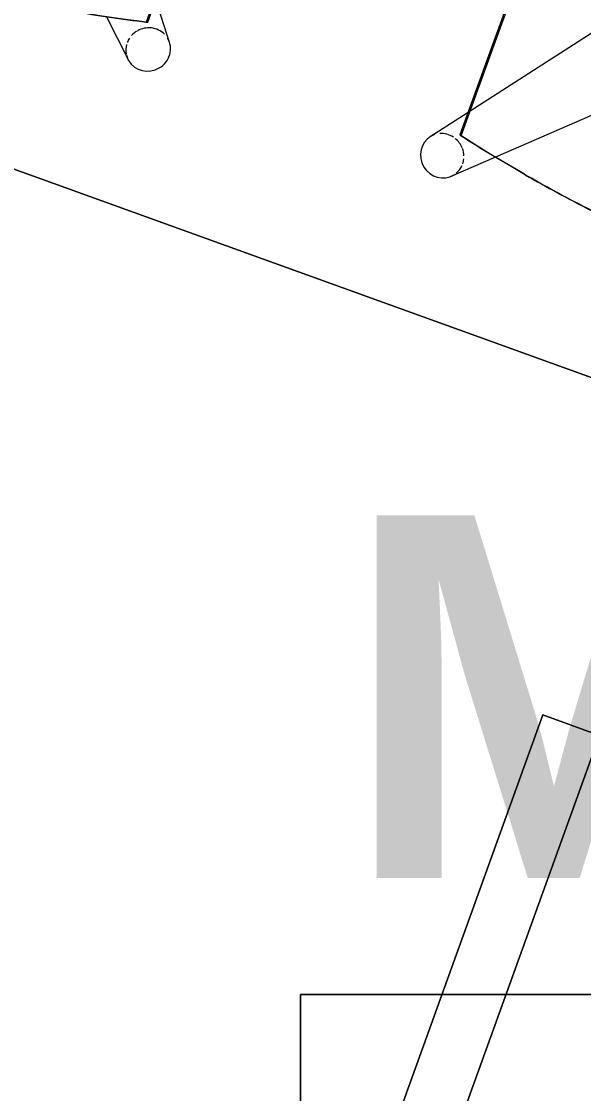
# Model space of a CAD drawing. Header units: inches. Extents: x -2349 to 1043, y -456 to 2193.
# Drawn here: x -535.21 to -521.25, y 553.7 to 580.31 of the extents above; entities that cross this region are included whole.
import ezdxf

# ---------------------------------------------------------------- set-up
doc = ezdxf.new("R2010")
doc.units = ezdxf.units.IN
doc.header["$MEASUREMENT"] = 0
doc.layers.add('A-AREA-IDEN', color=2, linetype='Continuous', lineweight=9)
doc.layers.add('I-FURN', color=30, linetype='Continuous', lineweight=9)
doc.styles.add('Swis721 Lt BT_B', font='', dxfattribs={"height": 9})
doc.styles.get('Swis721 Lt BT_B').set_extended_font_data('Swis721 Lt BT', bold=True)

# ---------------------------------------------------------------- blocks, each defined once
blk = doc.blocks.new('Furniture 18 - Furniture 6-7418880-7TH FLOOR POWER _ SIGNAL')
at = {"layer": 'I-FURN'}
for p, q in [((-503.776, 565.231), (-580.705, 593.009)), ((-580.705, 593.009), (-503.776, 565.231)), ((-522.263, 563.099), (-530.414, 540.525)), ((-530.414, 540.525), (-522.263, 563.099)), ((-520.853, 562.589), (-522.263, 563.099)), ((-522.263, 563.099), (-520.853, 562.589)), ((-529.004, 540.016), (-520.853, 562.589)), ((-520.853, 562.589), (-529.004, 540.016))]:
    blk.add_line(p, q, dxfattribs=at)
blk = doc.blocks.new('HighTower_FourCast2_WOOD - HighTower_FourCast2_WOOD-6890824-7TH FLOOR POWER _ SIGNAL')
at = {"layer": 'I-FURN'}
for p, q in [((9.058, -9.705), (8.379, -8.818)), ((7.356, -9.623), (8.232, -10.45))]:
    blk.add_line(p, q, dxfattribs=at)
at = {"layer": 'I-FURN', "flags": 128}
for points in [[(8.336, -4.815), (8.34, -7.119), (8.344, -9.423)], [(8.38, -9.414), (8.376, -7.229), (8.373, -5.043)], [(8.344, -9.423), (8.362, -9.418), (8.38, -9.414)]]:
    blk.add_lwpolyline(points, dxfattribs=at)
at = {"layer": 'I-FURN'}
for start_param, end_param in [(1.068271, 1.6871), (0.385244, 1.051695), (1.7142, 2.039541), (4.855792, 6.426589), (2.181053, 2.409724), (2.499598, 2.948158), (2.997254, 3.210886), (3.217946, 3.284996), (3.284996, 4.855792)]:
    blk.add_ellipse((8.618, -10.047), major_axis=(0.415, 0.374), ratio=0.955387, start_param=start_param, end_param=end_param, dxfattribs=at)
blk.add_open_spline([(8.344, -9.423), (5.921, -9.977), (1.878, -10.486), (-3.751, -10.274), (-6.83, -9.767), (-8.344, -9.421)], degree=3, knots=[0, 0, 0, 0, 0.444444, 0.722222, 1, 1, 1, 1], dxfattribs=at)
blk.add_open_spline([(6.544, -9.788), (7.147, -9.681), (7.747, -9.558), (8.344, -9.423)], degree=3, dxfattribs=at)
blk = doc.blocks.new('HighTower_FourCast2_WOOD - HighTower_FourCast2_WOOD-V32-7TH FLOOR POWER _ SIGNAL')
at = {"layer": 'I-FURN'}
for p, q in [((-5.807, -5.462), (-6.317, -6.127)), ((-6.317, -6.127), (-8.343, -8.771)), ((-7.355, -9.621), (-4.983, -7.38)), ((-8.379, -8.818), (-9.058, -9.705)), ((-8.232, -10.45), (-7.355, -9.621))]:
    blk.add_line(p, q, dxfattribs=at)
at = {"layer": 'I-FURN', "flags": 128}
for points in [[(-8.373, -5.043), (-8.376, -7.228), (-8.38, -9.412)], [(-8.344, -9.421), (-8.34, -7.118), (-8.336, -4.815)], [(-8.38, -9.412), (-8.362, -9.416), (-8.344, -9.421)]]:
    blk.add_lwpolyline(points, dxfattribs=at)
at = {"layer": 'I-FURN'}
for start_param, end_param in [(5.231491, 5.883578), (4.596085, 5.130803), (6.139782, 7.710578), (4.243644, 4.568986), (3.33339, 3.783587), (3.873461, 4.102132), (3.07119, 3.263254), (1.427393, 2.998189), (2.998189, 3.06524)]:
    blk.add_ellipse((-8.618, -10.047), major_axis=(-0.415, 0.374), ratio=0.955387, start_param=start_param, end_param=end_param, dxfattribs=at)
for points in [[(-8.344, -9.42), (-7.748, -9.557), (-7.148, -9.674), (-6.544, -9.775)], [(-6.516, -9.791), (-5.91, -9.899), (-5.3, -9.986), (-4.689, -10.058)]]:
    blk.add_open_spline(points, degree=3, dxfattribs=at)
blk.add_open_spline([(8.344, -9.423), (5.921, -9.977), (1.878, -10.486), (-3.751, -10.274), (-6.83, -9.767), (-8.344, -9.421)], degree=3, knots=[0, 0, 0, 0, 0.444444, 0.722222, 1, 1, 1, 1], dxfattribs=at)
blk = doc.blocks.new('Room Tag - Room Name and Number-3379422-7TH FLOOR POWER _ SIGNAL')
at = {"layer": 'A-AREA-IDEN'}
for p, q in [((-0.18806, -0.16357), (-0.18806, -0.00182)), ((-0.18806, -0.00182), (0.18694, -0.00182)), ((0.18694, -0.00182), (-0.18806, -0.00182)), ((-0.18806, -0.00182), (-0.18806, -0.16357))]:
    blk.add_line(p, q, dxfattribs=at)

msp = doc.modelspace()

# ---------------------------------------------------------------- block references
at = {"layer": 'A-AREA-IDEN', "xscale": 95.99999999999994, "yscale": 95.99999999999994, "zscale": 95.99999999999994}
msp.add_blockref('Room Tag - Room Name and Number-3379422-7TH FLOOR POWER _ SIGNAL', (-510.23, 556.334), dxfattribs=at)
at = {"layer": 'I-FURN'}
for name, p, rotation in [('HighTower_FourCast2_WOOD - HighTower_FourCast2_WOOD-6890824-7TH FLOOR POWER _ SIGNAL', (-536.758, 591.993), 340.145957115523), ('HighTower_FourCast2_WOOD - HighTower_FourCast2_WOOD-V32-7TH FLOOR POWER _ SIGNAL', (-513.244, 583.502), 340.1459571155227)]:
    msp.add_blockref(name, p, dxfattribs=dict(at, rotation=rotation))
msp.add_blockref('Furniture 18 - Furniture 6-7418880-7TH FLOOR POWER _ SIGNAL', (0, 0), dxfattribs=at)

# ---------------------------------------------------------------- texts
at = {"layer": 'A-AREA-IDEN', "insert": (-527.228, 568.051), "char_height": 9, "width": 40.905, "attachment_point": 1, "style": 'Swis721 Lt BT_B'}
msp.add_mtext('MEET', dxfattribs=at)

doc.saveas('drawing.dxf')
